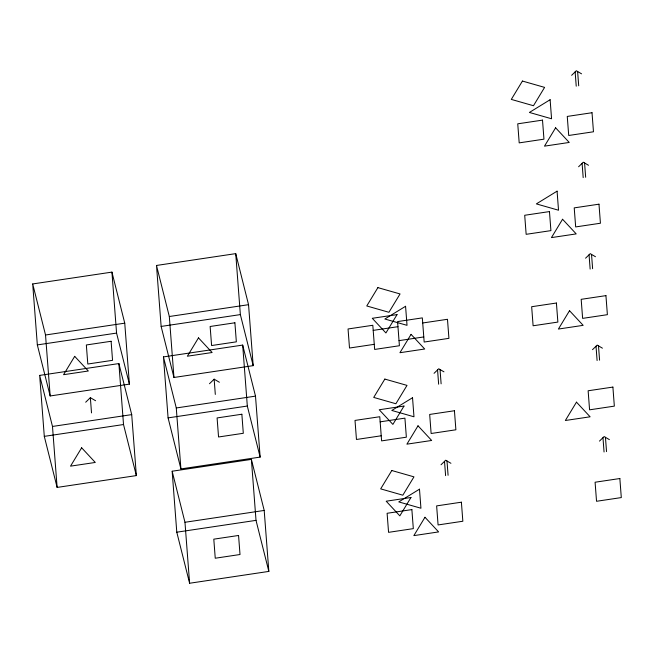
<?xml version="1.0" encoding="UTF-8"?>
<svg xmlns="http://www.w3.org/2000/svg" width="654" height="654" viewBox="0 0 654 654"><rect width="100%" height="100%" fill="white"/><g stroke="black" fill="none" stroke-linecap="round" stroke-linejoin="round"><path stroke-width="0.98" d="M85.69 402.218L90.358 397.673L95.598 400.738M209.493 383.734L214.152 379.181L219.392 382.255M571.645 75.308L576.313 70.755L581.553 73.828M578.602 166.754L583.27 162.208L588.51 165.282M434.06 373.32L438.72 368.774L443.968 371.84M585.559 258.207L590.227 253.654L595.467 256.728M441.017 464.773L445.676 460.22L450.925 463.294M592.516 349.661L597.184 345.108L602.424 348.181M599.473 441.107L604.141 436.561L609.381 439.627M32.7 283.95L111.932 272.113L124.751 323.166L129.394 384.135L50.162 395.964L37.335 344.911L32.7 283.95L45.527 334.995L50.162 395.964M156.494 265.459L235.726 253.629L248.545 304.682L253.188 365.651L173.956 377.481L161.137 326.428L156.494 265.459L169.321 316.511L173.956 377.481M45.527 334.995L124.751 323.166M169.321 316.511L248.545 304.682M37.335 344.911L116.567 333.082L129.394 384.135M161.137 326.428L240.361 314.599L253.188 365.651M39.657 375.396L118.889 363.567L131.707 414.62L136.351 475.589L57.119 487.418L44.292 436.365L39.657 375.396L52.483 426.449L57.119 487.418M163.451 356.912L242.683 345.083L255.501 396.128L260.145 457.097L180.913 468.926L168.086 417.881L163.451 356.912L176.278 407.965L180.913 468.926M373.205 330.384L397.959 326.689M422.721 322.986L447.475 319.291L448.93 338.347L424.168 342.042L422.329 317.885L397.575 321.58L399.406 345.737L374.652 349.44L372.813 325.275L348.051 328.978L349.506 348.026L374.26 344.331M399.022 340.636L423.784 336.933M52.483 426.449L131.707 414.62M176.278 407.965L255.501 396.128M44.292 436.365L123.524 424.536L136.351 475.589M168.086 417.881L247.318 406.044L260.145 457.097M380.162 421.838L404.916 418.135L406.363 437.191L381.609 440.886L379.77 416.729L355.008 420.424L356.463 439.48L381.217 435.785M172.149 471.223L251.381 459.394L264.2 510.447L268.835 571.408L189.611 583.245L176.784 532.192L172.149 471.223L184.968 522.276L189.611 583.245M184.968 522.276L264.2 510.447M176.784 532.192L256.016 520.363L268.835 571.408M577.621 71.523L578.708 85.813M584.578 162.977L585.665 177.267M591.535 254.422L592.622 268.712M598.492 345.876L599.579 360.166M605.449 437.33L606.536 451.62M575.144 71.891L576.231 86.181M582.101 163.345L583.188 177.635M589.058 254.798L590.145 269.088M596.015 346.244L597.102 360.534M602.972 437.698L604.059 451.988M440.036 369.543L441.123 383.824M446.993 460.988L448.08 475.278M437.559 369.911L438.646 384.2M444.516 461.356L445.603 475.646M235.726 253.629L240.361 314.599M242.683 345.083L247.318 406.044M251.381 459.394L256.016 520.363M214.152 379.181L215.313 394.427M111.932 272.113L116.567 333.082M118.889 363.567L123.524 424.536M90.358 397.673L91.511 412.911M74.695 356.348L63.569 374.693L88.323 370.998L74.695 356.348M81.652 447.794L70.526 466.147L95.28 462.452L81.652 447.794M198.489 337.865L187.363 356.209L212.125 352.514L198.489 337.865M377.889 287.621L366.763 305.966L388.926 312.293L400.052 293.948L377.889 287.621M522.432 81.055L511.305 99.408L533.476 105.727L544.594 87.383L522.432 81.055M397.043 314.607L385.917 332.96L372.281 318.302L397.043 314.607M411.064 334.366L399.937 352.71L424.699 349.015L411.064 334.366M384.846 379.075L373.72 397.419L395.883 403.747L407.009 385.394L384.846 379.075M555.614 127.8L544.488 146.144L569.242 142.449L555.614 127.8M404 406.06L392.874 424.405L379.238 409.756L404 406.06M418.02 425.811L406.894 444.164L431.656 440.469L418.02 425.811M391.803 470.52L380.677 488.873L402.839 495.192L413.966 476.848L391.803 470.52M562.563 219.254L551.445 237.598L576.199 233.903L562.563 219.254M410.957 497.506L399.831 515.859L386.195 501.209L410.957 497.506M424.977 517.265L413.851 535.618L438.613 531.915L424.977 517.265M569.52 310.699L558.402 329.052L583.155 325.349L569.52 310.699M576.476 402.153L565.358 420.497L590.112 416.802L576.476 402.153M550.12 99.719L529.405 112.447L551.567 118.766L550.12 99.719M557.077 191.164L536.362 203.893L558.524 210.22L557.077 191.164M405.57 306.285L384.854 319.013L407.025 325.332L405.57 306.285M412.527 397.73L391.811 410.459L413.982 416.786L412.527 397.73M419.484 489.184L398.768 501.912L420.939 508.232L419.484 489.184M542.509 120.123L517.747 123.819L519.194 142.874L543.956 139.171L542.509 120.123M592.025 112.725L567.263 116.428L568.71 135.476L593.472 131.781L592.025 112.725M549.466 211.577L524.704 215.272L526.151 234.32L550.913 230.625L549.466 211.577M598.982 204.179L574.22 207.874L575.667 226.93L600.429 223.235L598.982 204.179M111.106 341.274L86.344 344.969L87.8 364.025L112.553 360.329L111.106 341.274M234.9 322.79L210.138 326.485L211.594 345.541L236.347 341.838L234.9 322.79M556.415 303.023L531.661 306.718L533.108 325.774L557.87 322.079L556.415 303.023M605.939 295.633L581.177 299.328L582.624 318.375L607.386 314.68L605.939 295.633M241.857 414.235L217.095 417.939L218.55 436.986L243.304 433.291L241.857 414.235M454.432 410.745L429.678 414.44L431.125 433.496L455.887 429.792L454.432 410.745M612.896 387.078L588.134 390.773L589.581 409.829L614.343 406.134L612.896 387.078M238.563 535.471L213.801 539.166L215.248 558.222L240.01 554.518L238.563 535.471M411.873 509.589L387.111 513.284L388.566 532.34L413.32 528.636L411.873 509.589M461.389 502.19L436.635 505.894L438.082 524.941L462.844 521.246L461.389 502.19M619.853 478.532L595.091 482.227L596.538 501.283L621.3 497.58L619.853 478.532"/></g></svg>
